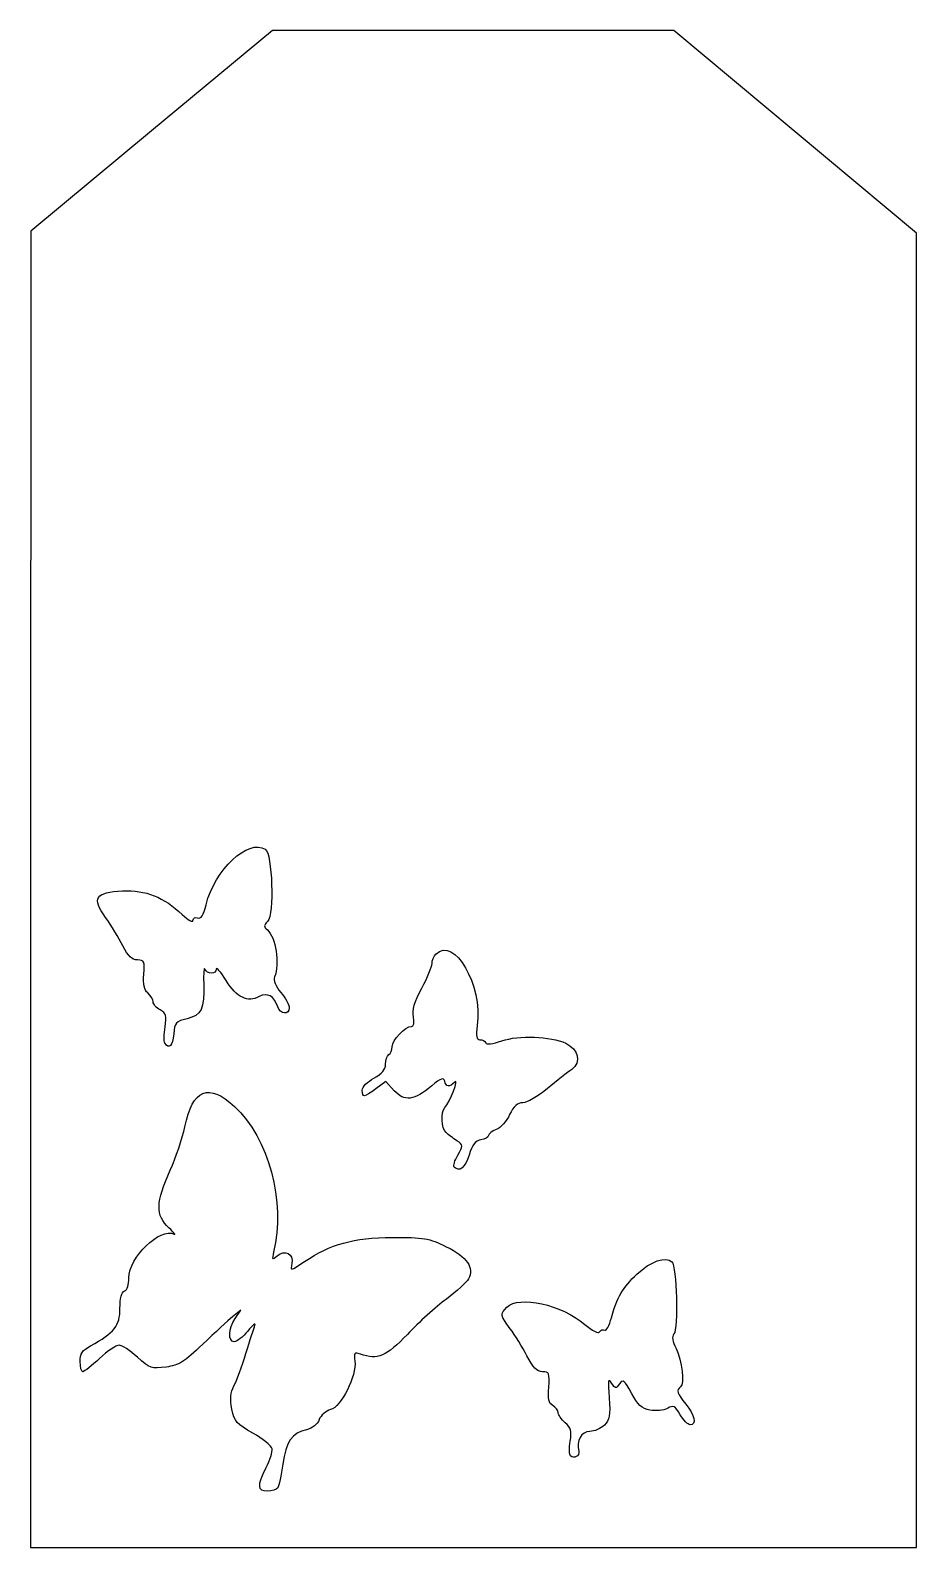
# Model space of a CAD drawing. Header units: centimetres. Extents: x -27.9 to 19.8, y -11 to 3.1.
# Drawn here: x -3.03 to 4.03, y -10.87 to 1.22 of the extents above; entities that cross this region are included whole.
import ezdxf

# ---------------------------------------------------------------- set-up
doc = ezdxf.new("R2010")
doc.units = ezdxf.units.CM
doc.header["$MEASUREMENT"] = 0
doc.layers.add('Layer 1', color=7, linetype='Continuous')

msp = doc.modelspace()

# ---------------------------------------------------------------- linework, layer by layer
at = {"layer": 'Layer 1'}
for points, knots in [([(-3.03043, -5.62738), (-3.03043, -5.62738), (-3.02884, -0.38202), (-3.02884, -0.38202), (-3.02884, -0.38202), (-3.02884, -0.38202), (-2.06507, 0.41834), (-2.06507, 0.41834), (-2.06507, 0.41834), (-2.06507, 0.41834), (-1.10129, 1.2187), (-1.10129, 1.2187), (-1.10129, 1.2187), (-1.10129, 1.2187), (0.49774, 1.2187), (0.49774, 1.2187), (0.49774, 1.2187), (0.49774, 1.2187), (2.09676, 1.2187), (2.09676, 1.2187), (2.09676, 1.2187), (2.09676, 1.2187), (3.06456, 0.41075), (3.06456, 0.41075), (3.06456, 0.41075), (3.06456, 0.41075), (4.03236, -0.3972), (4.03236, -0.3972), (4.03236, -0.3972), (4.03236, -0.3972), (4.03236, -5.63498), (4.03236, -5.63498), (4.03236, -5.63498), (4.03236, -5.63498), (4.03236, -10.87276), (4.03236, -10.87276), (4.03236, -10.87276), (4.03236, -10.87276), (0.50017, -10.87276), (0.50017, -10.87276), (0.50017, -10.87276), (0.50017, -10.87276), (-3.03202, -10.87276), (-3.03202, -10.87276), (-3.03202, -10.87276), (-3.03202, -10.87276), (-3.03043, -5.6274), (-3.03043, -5.6274), (-3.03043, -5.6274), (-3.03043, -5.6274), (-3.03043, -5.62738), (-3.03043, -5.62738)], [0, 0, 0, 0, 0.07142857, 0.07142857, 0.07142857, 0.07142857, 0.14285714, 0.14285714, 0.14285714, 0.14285714, 0.21428571, 0.21428571, 0.21428571, 0.21428571, 0.28571429, 0.28571429, 0.28571429, 0.28571429, 0.35714286, 0.35714286, 0.35714286, 0.35714286, 0.42857143, 0.42857143, 0.42857143, 0.42857143, 0.5, 0.5, 0.5, 0.5, 0.57142857, 0.57142857, 0.57142857, 0.57142857, 0.64285714, 0.64285714, 0.64285714, 0.64285714, 0.71428571, 0.71428571, 0.71428571, 0.71428571, 0.78571429, 0.78571429, 0.78571429, 0.78571429, 0.85714286, 0.85714286, 0.85714286, 0.85714286, 1, 1, 1, 1]), ([(-1.88929, -6.77917), (-1.88183, -6.68975), (-1.87214, -6.6787), (-1.78289, -6.65772), (-1.78289, -6.65772), (-1.66674, -6.63043), (-1.64364, -6.58112), (-1.65031, -6.37483), (-1.65031, -6.37483), (-1.6529, -6.29479), (-1.64834, -6.24419), (-1.64017, -6.26238), (-1.64017, -6.26238), (-1.632, -6.28057), (-1.60845, -6.29545), (-1.58784, -6.29545), (-1.58784, -6.29545), (-1.56722, -6.29545), (-1.55013, -6.28057), (-1.54985, -6.26238), (-1.54985, -6.26238), (-1.54957, -6.24419), (-1.514, -6.2856), (-1.47079, -6.3544), (-1.47079, -6.3544), (-1.38572, -6.48987), (-1.3003, -6.53091), (-1.20717, -6.48107), (-1.20717, -6.48107), (-1.14211, -6.44625), (-1.08738, -6.47653), (-1.06012, -6.56242), (-1.06012, -6.56242), (-1.04069, -6.62365), (-0.96828, -6.62999), (-0.96828, -6.57046), (-0.96828, -6.57046), (-0.96828, -6.54709), (-0.99868, -6.49185), (-1.03584, -6.44769), (-1.03584, -6.44769), (-1.0776, -6.39806), (-1.09677, -6.35114), (-1.08606, -6.32481), (-1.08606, -6.32481), (-1.0441, -6.22171), (-1.07661, -6.00432), (-1.14213, -5.94994), (-1.14213, -5.94994), (-1.17291, -5.92439), (-1.17273, -5.91401), (-1.14091, -5.8822), (-1.14091, -5.8822), (-1.08742, -5.82871), (-1.10285, -5.34238), (-1.15917, -5.30686), (-1.15917, -5.30686), (-1.29578, -5.22069), (-1.561, -5.46909), (-1.63156, -5.74931), (-1.63156, -5.74931), (-1.65273, -5.8334), (-1.67242, -5.86422), (-1.69856, -5.85419), (-1.69856, -5.85419), (-1.71892, -5.84638), (-1.73557, -5.8555), (-1.73557, -5.87447), (-1.73557, -5.87447), (-1.73557, -5.89343), (-1.77427, -5.87218), (-1.82156, -5.82724), (-1.82156, -5.82724), (-1.96836, -5.68775), (-2.11314, -5.63046), (-2.29641, -5.63938), (-2.29641, -5.63938), (-2.51446, -5.64998), (-2.54365, -5.6953), (-2.43258, -5.8508), (-2.43258, -5.8508), (-2.38782, -5.91346), (-2.32555, -6.01533), (-2.2942, -6.07717), (-2.2942, -6.07717), (-2.25274, -6.15896), (-2.22106, -6.18962), (-2.17802, -6.18962), (-2.17802, -6.18962), (-2.12451, -6.18962), (-2.1197, -6.20054), (-2.1279, -6.30357), (-2.1279, -6.30357), (-2.13428, -6.38385), (-2.12457, -6.42781), (-2.09502, -6.45233), (-2.09502, -6.45233), (-2.07195, -6.47148), (-2.05308, -6.50312), (-2.05308, -6.52266), (-2.05308, -6.52266), (-2.05308, -6.54219), (-2.02793, -6.57164), (-1.99719, -6.58809), (-1.99719, -6.58809), (-1.9496, -6.61356), (-1.94379, -6.6336), (-1.95807, -6.72292), (-1.95807, -6.72292), (-1.9673, -6.78062), (-1.96793, -6.83902), (-1.95949, -6.85269), (-1.95949, -6.85269), (-1.92714, -6.90503), (-1.89721, -6.87367), (-1.88932, -6.77917), (-1.88932, -6.77917), (-1.88932, -6.77917), (-1.88929, -6.77917), (-1.88929, -6.77917)], [0, 0, 0, 0, 0.03225806, 0.03225806, 0.03225806, 0.03225806, 0.06451613, 0.06451613, 0.06451613, 0.06451613, 0.09677419, 0.09677419, 0.09677419, 0.09677419, 0.12903226, 0.12903226, 0.12903226, 0.12903226, 0.16129032, 0.16129032, 0.16129032, 0.16129032, 0.19354839, 0.19354839, 0.19354839, 0.19354839, 0.22580645, 0.22580645, 0.22580645, 0.22580645, 0.25806452, 0.25806452, 0.25806452, 0.25806452, 0.29032258, 0.29032258, 0.29032258, 0.29032258, 0.32258065, 0.32258065, 0.32258065, 0.32258065, 0.35483871, 0.35483871, 0.35483871, 0.35483871, 0.38709677, 0.38709677, 0.38709677, 0.38709677, 0.41935484, 0.41935484, 0.41935484, 0.41935484, 0.4516129, 0.4516129, 0.4516129, 0.4516129, 0.48387097, 0.48387097, 0.48387097, 0.48387097, 0.51612903, 0.51612903, 0.51612903, 0.51612903, 0.5483871, 0.5483871, 0.5483871, 0.5483871, 0.58064516, 0.58064516, 0.58064516, 0.58064516, 0.61290323, 0.61290323, 0.61290323, 0.61290323, 0.64516129, 0.64516129, 0.64516129, 0.64516129, 0.67741935, 0.67741935, 0.67741935, 0.67741935, 0.70967742, 0.70967742, 0.70967742, 0.70967742, 0.74193548, 0.74193548, 0.74193548, 0.74193548, 0.77419355, 0.77419355, 0.77419355, 0.77419355, 0.80645161, 0.80645161, 0.80645161, 0.80645161, 0.83870968, 0.83870968, 0.83870968, 0.83870968, 0.87096774, 0.87096774, 0.87096774, 0.87096774, 0.90322581, 0.90322581, 0.90322581, 0.90322581, 0.93548387, 0.93548387, 0.93548387, 0.93548387, 1, 1, 1, 1]), ([(0.46459, -7.74405), (0.49083, -7.66114), (0.51581, -7.62938), (0.55971, -7.62315), (0.55971, -7.62315), (0.59245, -7.6185), (0.61924, -7.60332), (0.61924, -7.58942), (0.61924, -7.58942), (0.61924, -7.57552), (0.64718, -7.55352), (0.68133, -7.54054), (0.68133, -7.54054), (0.71548, -7.52756), (0.76366, -7.47427), (0.78841, -7.42213), (0.78841, -7.42213), (0.82048, -7.35455), (0.85059, -7.32733), (0.89327, -7.32733), (0.89327, -7.32733), (0.9262, -7.32733), (1.01437, -7.27673), (1.08921, -7.21488), (1.08921, -7.21488), (1.16405, -7.15303), (1.25151, -7.08384), (1.28357, -7.06112), (1.28357, -7.06112), (1.36068, -7.00647), (1.33574, -6.89928), (1.23504, -6.85255), (1.23504, -6.85255), (1.11445, -6.79659), (0.85937, -6.78755), (0.72508, -6.83447), (0.72508, -6.83447), (0.65436, -6.85918), (0.60244, -6.86562), (0.5972, -6.85034), (0.5972, -6.85034), (0.59235, -6.83619), (0.57174, -6.82462), (0.5514, -6.82462), (0.5514, -6.82462), (0.52304, -6.82462), (0.51807, -6.79805), (0.53006, -6.71055), (0.53006, -6.71055), (0.574, -6.38993), (0.34654, -5.99666), (0.2012, -6.142), (0.2012, -6.142), (0.18374, -6.15946), (0.16945, -6.19351), (0.16945, -6.21765), (0.16945, -6.21765), (0.16945, -6.2418), (0.13261, -6.33058), (0.0876, -6.41494), (0.0876, -6.41494), (0.02885, -6.52504), (0.00999, -6.58956), (0.02079, -6.64356), (0.02079, -6.64356), (0.03041, -6.69166), (0.02476, -6.71879), (0.00513, -6.71879), (0.00513, -6.71879), (-0.04354, -6.71879), (-0.14805, -6.82918), (-0.14805, -6.88059), (-0.14805, -6.88059), (-0.14805, -6.9063), (-0.15996, -6.93469), (-0.17451, -6.94369), (-0.17451, -6.94369), (-0.18906, -6.95268), (-0.20097, -6.98723), (-0.20097, -7.02046), (-0.20097, -7.02046), (-0.20097, -7.06237), (-0.22934, -7.09615), (-0.29357, -7.13075), (-0.29357, -7.13075), (-0.34582, -7.15889), (-0.38617, -7.20106), (-0.38617, -7.22752), (-0.38617, -7.22752), (-0.38617, -7.28793), (-0.37408, -7.28663), (-0.27851, -7.21597), (-0.27851, -7.21597), (-0.27851, -7.21597), (-0.19945, -7.15752), (-0.19945, -7.15752), (-0.19945, -7.15752), (-0.19945, -7.15752), (-0.13103, -7.23131), (-0.13103, -7.23131), (-0.13103, -7.23131), (-0.04856, -7.32024), (0.02429, -7.31082), (0.16709, -7.19275), (0.16709, -7.19275), (0.24111, -7.13155), (0.26396, -7.12314), (0.27062, -7.15463), (0.27062, -7.15463), (0.281, -7.20368), (0.30662, -7.20603), (0.35076, -7.16197), (0.35076, -7.16197), (0.38849, -7.1243), (0.31175, -7.32496), (0.27284, -7.3657), (0.27284, -7.3657), (0.23767, -7.40253), (0.24357, -7.53239), (0.28191, -7.56532), (0.28191, -7.56532), (0.3001, -7.58094), (0.3388, -7.61029), (0.3679, -7.63054), (0.3679, -7.63054), (0.41882, -7.66597), (0.41909, -7.67029), (0.37521, -7.74499), (0.37521, -7.74499), (0.35012, -7.78768), (0.33723, -7.83024), (0.34655, -7.83956), (0.34655, -7.83956), (0.38907, -7.88208), (0.43189, -7.84744), (0.46461, -7.74405), (0.46461, -7.74405), (0.46461, -7.74405), (0.46459, -7.74405), (0.46459, -7.74405)], [0, 0, 0, 0, 0.02777778, 0.02777778, 0.02777778, 0.02777778, 0.05555556, 0.05555556, 0.05555556, 0.05555556, 0.08333333, 0.08333333, 0.08333333, 0.08333333, 0.11111111, 0.11111111, 0.11111111, 0.11111111, 0.13888889, 0.13888889, 0.13888889, 0.13888889, 0.16666667, 0.16666667, 0.16666667, 0.16666667, 0.19444444, 0.19444444, 0.19444444, 0.19444444, 0.22222222, 0.22222222, 0.22222222, 0.22222222, 0.25, 0.25, 0.25, 0.25, 0.27777778, 0.27777778, 0.27777778, 0.27777778, 0.30555556, 0.30555556, 0.30555556, 0.30555556, 0.33333333, 0.33333333, 0.33333333, 0.33333333, 0.36111111, 0.36111111, 0.36111111, 0.36111111, 0.38888889, 0.38888889, 0.38888889, 0.38888889, 0.41666667, 0.41666667, 0.41666667, 0.41666667, 0.44444444, 0.44444444, 0.44444444, 0.44444444, 0.47222222, 0.47222222, 0.47222222, 0.47222222, 0.5, 0.5, 0.5, 0.5, 0.52777778, 0.52777778, 0.52777778, 0.52777778, 0.55555556, 0.55555556, 0.55555556, 0.55555556, 0.58333333, 0.58333333, 0.58333333, 0.58333333, 0.61111111, 0.61111111, 0.61111111, 0.61111111, 0.63888889, 0.63888889, 0.63888889, 0.63888889, 0.66666667, 0.66666667, 0.66666667, 0.66666667, 0.69444444, 0.69444444, 0.69444444, 0.69444444, 0.72222222, 0.72222222, 0.72222222, 0.72222222, 0.75, 0.75, 0.75, 0.75, 0.77777778, 0.77777778, 0.77777778, 0.77777778, 0.80555556, 0.80555556, 0.80555556, 0.80555556, 0.83333333, 0.83333333, 0.83333333, 0.83333333, 0.86111111, 0.86111111, 0.86111111, 0.86111111, 0.88888889, 0.88888889, 0.88888889, 0.88888889, 0.91666667, 0.91666667, 0.91666667, 0.91666667, 0.94444444, 0.94444444, 0.94444444, 0.94444444, 1, 1, 1, 1]), ([(-1.06029, -10.39556), (-1.05098, -10.38049), (-1.03315, -10.29592), (-1.02066, -10.20761), (-1.02066, -10.20761), (-0.99529, -10.02809), (-0.94703, -9.95787), (-0.83164, -9.93252), (-0.83164, -9.93252), (-0.78308, -9.92185), (-0.74435, -9.89147), (-0.72949, -9.85238), (-0.72949, -9.85238), (-0.71632, -9.81775), (-0.67566, -9.78192), (-0.63911, -9.77275), (-0.63911, -9.77275), (-0.55481, -9.75159), (-0.42867, -9.50059), (-0.44532, -9.38713), (-0.44532, -9.38713), (-0.45522, -9.31965), (-0.45024, -9.3132), (-0.40149, -9.33034), (-0.40149, -9.33034), (-0.26346, -9.37887), (-0.19447, -9.3499), (-0.02691, -9.17303), (-0.02691, -9.17303), (0.06279, -9.07834), (0.20284, -8.95164), (0.28431, -8.89145), (0.28431, -8.89145), (0.36578, -8.83127), (0.4447, -8.75911), (0.45969, -8.73109), (0.45969, -8.73109), (0.50812, -8.6406), (0.45018, -8.5562), (0.28361, -8.47455), (0.28361, -8.47455), (0.14312, -8.40569), (0.10564, -8.39929), (-0.14805, -8.40088), (-0.14805, -8.40088), (-0.45624, -8.4028), (-0.6397, -8.45315), (-0.84615, -8.59248), (-0.84615, -8.59248), (-0.9593, -8.66884), (-0.95943, -8.66886), (-0.9476, -8.607), (-0.9476, -8.607), (-0.93304, -8.53084), (-1.00254, -8.49611), (-1.06559, -8.54805), (-1.06559, -8.54805), (-1.10465, -8.58023), (-1.1076, -8.577), (-1.09319, -8.51794), (-1.09319, -8.51794), (-0.99537, -8.11699), (-1.13164, -7.60841), (-1.40423, -7.35714), (-1.40423, -7.35714), (-1.61098, -7.16657), (-1.73833, -7.21838), (-1.80115, -7.51861), (-1.80115, -7.51861), (-1.82071, -7.61208), (-1.87259, -7.76769), (-1.91644, -7.8644), (-1.91644, -7.8644), (-2.03299, -8.12144), (-2.03538, -8.22236), (-1.92738, -8.32509), (-1.92738, -8.32509), (-1.88736, -8.36316), (-1.86898, -8.38602), (-1.88653, -8.3759), (-1.88653, -8.3759), (-1.99312, -8.31444), (-2.25011, -8.56239), (-2.24685, -8.72355), (-2.24685, -8.72355), (-2.24578, -8.77654), (-2.25989, -8.81893), (-2.28134, -8.82716), (-2.28134, -8.82716), (-2.30513, -8.83629), (-2.31764, -8.88489), (-2.31764, -8.9682), (-2.31764, -8.9682), (-2.31764, -9.10438), (-2.36211, -9.16043), (-2.55243, -9.26415), (-2.55243, -9.26415), (-2.61711, -9.2994), (-2.63514, -9.32679), (-2.63514, -9.38983), (-2.63514, -9.38983), (-2.63514, -9.43416), (-2.62568, -9.47044), (-2.61413, -9.47044), (-2.61413, -9.47044), (-2.60257, -9.47044), (-2.54204, -9.42281), (-2.47962, -9.36461), (-2.47962, -9.36461), (-2.4172, -9.3064), (-2.34773, -9.25878), (-2.32525, -9.25878), (-2.32525, -9.25878), (-2.30277, -9.25878), (-2.2367, -9.30185), (-2.17843, -9.3545), (-2.17843, -9.3545), (-2.07985, -9.44356), (-2.06401, -9.44906), (-1.95063, -9.43352), (-1.95063, -9.43352), (-1.84722, -9.41935), (-1.8027, -9.39169), (-1.6565, -9.25078), (-1.6565, -9.25078), (-1.56175, -9.15946), (-1.45528, -9.06139), (-1.4199, -9.03286), (-1.4199, -9.03286), (-1.4199, -9.03286), (-1.35558, -8.98098), (-1.35558, -8.98098), (-1.35558, -8.98098), (-1.35558, -8.98098), (-1.40005, -9.0464), (-1.40005, -9.0464), (-1.40005, -9.0464), (-1.45467, -9.12675), (-1.45848, -9.23234), (-1.40675, -9.23234), (-1.40675, -9.23234), (-1.38597, -9.23234), (-1.33732, -9.19364), (-1.29862, -9.14635), (-1.29862, -9.14635), (-1.25992, -9.09906), (-1.23446, -9.07822), (-1.24203, -9.10005), (-1.24203, -9.10005), (-1.24961, -9.12188), (-1.28172, -9.22308), (-1.3134, -9.32495), (-1.3134, -9.32495), (-1.34508, -9.42681), (-1.38813, -9.54345), (-1.40907, -9.58415), (-1.40907, -9.58415), (-1.43671, -9.63786), (-1.44114, -9.68847), (-1.42526, -9.76881), (-1.42526, -9.76881), (-1.40578, -9.86729), (-1.38744, -9.88838), (-1.25878, -9.96025), (-1.25878, -9.96025), (-1.17925, -10.00467), (-1.11042, -10.06057), (-1.10582, -10.08448), (-1.10582, -10.08448), (-1.10122, -10.10839), (-1.12196, -10.17599), (-1.15192, -10.23472), (-1.15192, -10.23472), (-1.22438, -10.37675), (-1.22189, -10.42298), (-1.14181, -10.42298), (-1.14181, -10.42298), (-1.10629, -10.42298), (-1.06961, -10.41065), (-1.06029, -10.39558), (-1.06029, -10.39558), (-1.06029, -10.39558), (-1.06029, -10.39556), (-1.06029, -10.39556)], [0, 0, 0, 0, 0.0212766, 0.0212766, 0.0212766, 0.0212766, 0.04255319, 0.04255319, 0.04255319, 0.04255319, 0.06382979, 0.06382979, 0.06382979, 0.06382979, 0.08510638, 0.08510638, 0.08510638, 0.08510638, 0.10638298, 0.10638298, 0.10638298, 0.10638298, 0.12765957, 0.12765957, 0.12765957, 0.12765957, 0.14893617, 0.14893617, 0.14893617, 0.14893617, 0.17021277, 0.17021277, 0.17021277, 0.17021277, 0.19148936, 0.19148936, 0.19148936, 0.19148936, 0.21276596, 0.21276596, 0.21276596, 0.21276596, 0.23404255, 0.23404255, 0.23404255, 0.23404255, 0.25531915, 0.25531915, 0.25531915, 0.25531915, 0.27659574, 0.27659574, 0.27659574, 0.27659574, 0.29787234, 0.29787234, 0.29787234, 0.29787234, 0.31914894, 0.31914894, 0.31914894, 0.31914894, 0.34042553, 0.34042553, 0.34042553, 0.34042553, 0.36170213, 0.36170213, 0.36170213, 0.36170213, 0.38297872, 0.38297872, 0.38297872, 0.38297872, 0.40425532, 0.40425532, 0.40425532, 0.40425532, 0.42553191, 0.42553191, 0.42553191, 0.42553191, 0.44680851, 0.44680851, 0.44680851, 0.44680851, 0.46808511, 0.46808511, 0.46808511, 0.46808511, 0.4893617, 0.4893617, 0.4893617, 0.4893617, 0.5106383, 0.5106383, 0.5106383, 0.5106383, 0.53191489, 0.53191489, 0.53191489, 0.53191489, 0.55319149, 0.55319149, 0.55319149, 0.55319149, 0.57446809, 0.57446809, 0.57446809, 0.57446809, 0.59574468, 0.59574468, 0.59574468, 0.59574468, 0.61702128, 0.61702128, 0.61702128, 0.61702128, 0.63829787, 0.63829787, 0.63829787, 0.63829787, 0.65957447, 0.65957447, 0.65957447, 0.65957447, 0.68085106, 0.68085106, 0.68085106, 0.68085106, 0.70212766, 0.70212766, 0.70212766, 0.70212766, 0.72340426, 0.72340426, 0.72340426, 0.72340426, 0.74468085, 0.74468085, 0.74468085, 0.74468085, 0.76595745, 0.76595745, 0.76595745, 0.76595745, 0.78723404, 0.78723404, 0.78723404, 0.78723404, 0.80851064, 0.80851064, 0.80851064, 0.80851064, 0.82978723, 0.82978723, 0.82978723, 0.82978723, 0.85106383, 0.85106383, 0.85106383, 0.85106383, 0.87234043, 0.87234043, 0.87234043, 0.87234043, 0.89361702, 0.89361702, 0.89361702, 0.89361702, 0.91489362, 0.91489362, 0.91489362, 0.91489362, 0.93617021, 0.93617021, 0.93617021, 0.93617021, 0.95744681, 0.95744681, 0.95744681, 0.95744681, 1, 1, 1, 1]), ([(1.33859, -10.10386), (1.31908, -10.02187), (1.36123, -9.94671), (1.42672, -9.94671), (1.42672, -9.94671), (1.46282, -9.94671), (1.51514, -9.92393), (1.54298, -9.89609), (1.54298, -9.89609), (1.58537, -9.8537), (1.59156, -9.81824), (1.58106, -9.67781), (1.58106, -9.67781), (1.57075, -9.53997), (1.57419, -9.51916), (1.60036, -9.56083), (1.60036, -9.56083), (1.62974, -9.60761), (1.63468, -9.60811), (1.66443, -9.56743), (1.66443, -9.56743), (1.69278, -9.52866), (1.70428, -9.53769), (1.75985, -9.64246), (1.75985, -9.64246), (1.809, -9.73511), (1.84153, -9.76505), (1.90627, -9.77719), (1.90627, -9.77719), (1.95205, -9.78578), (2.0148, -9.77926), (2.04573, -9.76271), (2.04573, -9.76271), (2.0951, -9.73629), (2.10755, -9.74243), (2.14773, -9.81304), (2.14773, -9.81304), (2.17291, -9.85727), (2.20838, -9.89354), (2.22657, -9.89363), (2.22657, -9.89363), (2.28048, -9.8939), (2.26441, -9.8145), (2.1935, -9.73022), (2.1935, -9.73022), (2.12332, -9.64682), (2.11323, -9.6146), (2.15015, -9.59179), (2.15015, -9.59179), (2.18531, -9.57006), (2.16325, -9.38025), (2.11465, -9.28627), (2.11465, -9.28627), (2.08476, -9.22847), (2.07944, -9.19204), (2.09769, -9.17006), (2.09769, -9.17006), (2.13276, -9.1278), (2.11926, -8.63158), (2.08202, -8.59434), (2.08202, -8.59434), (2.03522, -8.54754), (1.90985, -8.59167), (1.80288, -8.6926), (1.80288, -8.6926), (1.68982, -8.79927), (1.6434, -8.87896), (1.59972, -9.04131), (1.59972, -9.04131), (1.58296, -9.1036), (1.55873, -9.14805), (1.54586, -9.1401), (1.54586, -9.1401), (1.53299, -9.13215), (1.51486, -9.13795), (1.50555, -9.15301), (1.50555, -9.15301), (1.4955, -9.16927), (1.44739, -9.14507), (1.38698, -9.09336), (1.38698, -9.09336), (1.20284, -8.93574), (0.86246, -8.8606), (0.76664, -8.95642), (0.76664, -8.95642), (0.71179, -9.01127), (0.71333, -9.02118), (0.7933, -9.12798), (0.7933, -9.12798), (0.83083, -9.1781), (0.89056, -9.27566), (0.92604, -9.34479), (0.92604, -9.34479), (0.97395, -9.43813), (1.0058, -9.47047), (1.04982, -9.47047), (1.04982, -9.47047), (1.10412, -9.47047), (1.10827, -9.4808), (1.09932, -9.59343), (1.09932, -9.59343), (1.09194, -9.68624), (1.10001, -9.72225), (1.1322, -9.74027), (1.1322, -9.74027), (1.15566, -9.7534), (1.17486, -9.77877), (1.17486, -9.79664), (1.17486, -9.79664), (1.17486, -9.81451), (1.20003, -9.85068), (1.23079, -9.87702), (1.23079, -9.87702), (1.27613, -9.91584), (1.28371, -9.94373), (1.27082, -10.02435), (1.27082, -10.02435), (1.26207, -10.07904), (1.26295, -10.13183), (1.27278, -10.14164), (1.27278, -10.14164), (1.30064, -10.1695), (1.34778, -10.14245), (1.33861, -10.10387), (1.33861, -10.10387), (1.33861, -10.10387), (1.33859, -10.10386), (1.33859, -10.10386)], [0, 0, 0, 0, 0.03030303, 0.03030303, 0.03030303, 0.03030303, 0.06060606, 0.06060606, 0.06060606, 0.06060606, 0.09090909, 0.09090909, 0.09090909, 0.09090909, 0.12121212, 0.12121212, 0.12121212, 0.12121212, 0.15151515, 0.15151515, 0.15151515, 0.15151515, 0.18181818, 0.18181818, 0.18181818, 0.18181818, 0.21212121, 0.21212121, 0.21212121, 0.21212121, 0.24242424, 0.24242424, 0.24242424, 0.24242424, 0.27272727, 0.27272727, 0.27272727, 0.27272727, 0.3030303, 0.3030303, 0.3030303, 0.3030303, 0.33333333, 0.33333333, 0.33333333, 0.33333333, 0.36363636, 0.36363636, 0.36363636, 0.36363636, 0.39393939, 0.39393939, 0.39393939, 0.39393939, 0.42424242, 0.42424242, 0.42424242, 0.42424242, 0.45454545, 0.45454545, 0.45454545, 0.45454545, 0.48484848, 0.48484848, 0.48484848, 0.48484848, 0.51515152, 0.51515152, 0.51515152, 0.51515152, 0.54545455, 0.54545455, 0.54545455, 0.54545455, 0.57575758, 0.57575758, 0.57575758, 0.57575758, 0.60606061, 0.60606061, 0.60606061, 0.60606061, 0.63636364, 0.63636364, 0.63636364, 0.63636364, 0.66666667, 0.66666667, 0.66666667, 0.66666667, 0.6969697, 0.6969697, 0.6969697, 0.6969697, 0.72727273, 0.72727273, 0.72727273, 0.72727273, 0.75757576, 0.75757576, 0.75757576, 0.75757576, 0.78787879, 0.78787879, 0.78787879, 0.78787879, 0.81818182, 0.81818182, 0.81818182, 0.81818182, 0.84848485, 0.84848485, 0.84848485, 0.84848485, 0.87878788, 0.87878788, 0.87878788, 0.87878788, 0.90909091, 0.90909091, 0.90909091, 0.90909091, 0.93939394, 0.93939394, 0.93939394, 0.93939394, 1, 1, 1, 1])]:
    msp.add_open_spline(points, degree=3, knots=knots, dxfattribs=at)

doc.saveas('drawing.dxf')
